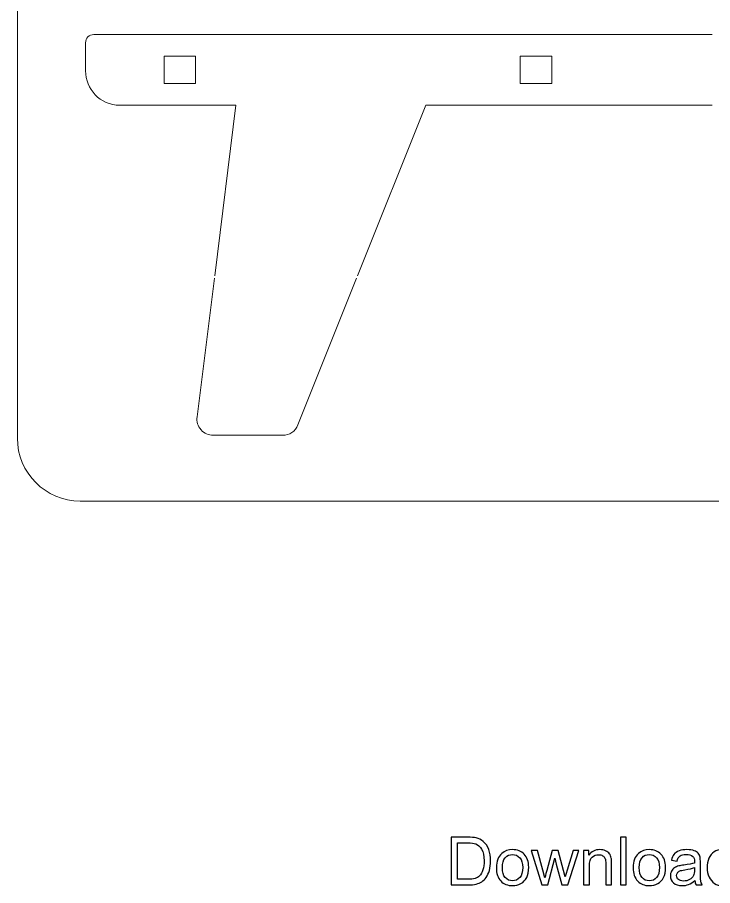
# Model space of a CAD drawing. Header units: millimetres. Extents: x -258 to 317, y -174 to 169.
# Drawn here: x 61.4 to 149.9, y -174.4 to -63.9 of the extents above; entities that cross this region are included whole.
import ezdxf

# ---------------------------------------------------------------- set-up
doc = ezdxf.new("R2010")
doc.units = ezdxf.units.MM
doc.header["$MEASUREMENT"] = 0
doc.layers.add('Layer 1', color=7, linetype='Continuous')

msp = doc.modelspace()

# ---------------------------------------------------------------- linework, layer by layer
at = {"layer": 'Layer 1', "color": 240, "lineweight": 9}
msp.add_open_spline([(69.4089, 168.5291), (69.4089, 168.5291), (309.409, 168.5291), (309.409, 168.5291), (309.409, 168.5291), (313.8151, 168.5291), (317.4089, 164.9319), (317.4089, 160.5291), (317.4089, 160.5291), (317.4089, 160.5291), (317.4089, -117.4709), (317.4089, -117.4709), (317.4089, -117.4709), (317.4089, -121.8737), (313.8117, -125.4709), (309.409, -125.4709), (309.409, -125.4709), (309.409, -125.4709), (69.4089, -125.4709), (69.4089, -125.4709), (69.4089, -125.4709), (65.0062, -125.4709), (61.409, -121.8771), (61.409, -117.4709), (61.409, -117.4709), (61.409, -117.4709), (61.409, 160.5291), (61.409, 160.5291), (61.409, 160.5291), (61.409, 164.9353), (65.0027, 168.5291), (69.4089, 168.5291)], degree=3, knots=[0, 0, 0, 0, 0.11111111, 0.11111111, 0.11111111, 0.11111111, 0.22222222, 0.22222222, 0.22222222, 0.22222222, 0.33333333, 0.33333333, 0.33333333, 0.33333333, 0.44444444, 0.44444444, 0.44444444, 0.44444444, 0.55555556, 0.55555556, 0.55555556, 0.55555556, 0.66666667, 0.66666667, 0.66666667, 0.66666667, 0.77777778, 0.77777778, 0.77777778, 0.77777778, 1, 1, 1, 1], dxfattribs=at)
at = {"layer": 'Layer 1', "color": 250, "lineweight": 9}
for points, knots in [([(149.8385, -66.1067), (149.8385, -66.1067), (71.1384, -66.1067), (71.1384, -66.1067), (71.1384, -66.1067), (70.5609, -66.1067), (70.0886, -66.5791), (70.0886, -67.1566), (70.0886, -67.1566), (70.0886, -67.1566), (70.0886, -70.7354), (70.0886, -70.7354), (70.0886, -70.7354), (70.0886, -73.0147), (71.9222, -75.107), (74.46, -75.107), (74.46, -75.107), (74.46, -75.107), (89.234, -75.107), (89.234, -75.107), (89.234, -75.107), (89.234, -75.107), (86.5222, -96.8019), (86.5222, -96.8019)], [0, 0, 0, 0, 0.14285714, 0.14285714, 0.14285714, 0.14285714, 0.28571429, 0.28571429, 0.28571429, 0.28571429, 0.42857143, 0.42857143, 0.42857143, 0.42857143, 0.57142857, 0.57142857, 0.57142857, 0.57142857, 0.71428571, 0.71428571, 0.71428571, 0.71428571, 1, 1, 1, 1]), ([(80.0885, -68.8568), (80.0885, -68.8568), (84.0885, -68.8568), (84.0885, -68.8568), (84.0885, -68.8568), (84.0885, -68.8568), (84.0885, -72.3568), (84.0885, -72.3568), (84.0885, -72.3568), (84.0885, -72.3568), (80.0885, -72.3568), (80.0885, -72.3568), (80.0885, -72.3568), (80.0885, -72.3568), (80.0885, -68.8568), (80.0885, -68.8568)], [0, 0, 0, 0, 0.2, 0.2, 0.2, 0.2, 0.4, 0.4, 0.4, 0.4, 0.6, 0.6, 0.6, 0.6, 1, 1, 1, 1]), ([(125.4218, -68.8568), (125.4218, -68.8568), (129.4218, -68.8568), (129.4218, -68.8568), (129.4218, -68.8568), (129.4218, -68.8568), (129.4218, -72.3568), (129.4218, -72.3568), (129.4218, -72.3568), (129.4218, -72.3568), (125.4218, -72.3568), (125.4218, -72.3568), (125.4218, -72.3568), (125.4218, -72.3568), (125.4218, -68.8568), (125.4218, -68.8568)], [0, 0, 0, 0, 0.2, 0.2, 0.2, 0.2, 0.4, 0.4, 0.4, 0.4, 0.6, 0.6, 0.6, 0.6, 1, 1, 1, 1]), ([(104.7031, -96.8019), (104.7031, -96.8019), (113.3808, -75.107), (113.3808, -75.107), (113.3808, -75.107), (113.3808, -75.107), (149.8385, -75.107), (149.8385, -75.107)], [0, 0, 0, 0, 0.33333333, 0.33333333, 0.33333333, 0.33333333, 1, 1, 1, 1]), ([(86.4847, -97.1019), (86.4847, -97.1019), (84.2797, -114.7416), (84.2797, -114.7416), (84.2797, -114.7416), (84.2024, -115.3609), (84.3761, -115.9239), (84.7891, -116.3917), (84.7891, -116.3917), (85.2022, -116.8595), (85.7393, -117.1019), (86.3633, -117.1019), (86.3633, -117.1019), (86.3633, -117.1019), (95.1616, -117.1019), (95.1616, -117.1019), (95.1616, -117.1019), (96.038, -117.1019), (96.7858, -116.5956), (97.1112, -115.782), (97.1112, -115.782), (97.1112, -115.782), (104.5831, -97.1019), (104.5831, -97.1019)], [0, 0, 0, 0, 0.14285714, 0.14285714, 0.14285714, 0.14285714, 0.28571429, 0.28571429, 0.28571429, 0.28571429, 0.42857143, 0.42857143, 0.42857143, 0.42857143, 0.57142857, 0.57142857, 0.57142857, 0.57142857, 0.71428571, 0.71428571, 0.71428571, 0.71428571, 1, 1, 1, 1])]:
    msp.add_open_spline(points, degree=3, knots=knots, dxfattribs=at)
at = {"layer": 'Layer 1', "color": 250}
for points, knots in [([(116.6338, -174.3111), (116.6338, -174.3111), (116.6338, -168.2489), (116.6338, -168.2489), (116.6338, -168.2489), (116.6338, -168.2489), (118.7223, -168.2489), (118.7223, -168.2489), (118.7223, -168.2489), (119.1936, -168.2489), (119.5534, -168.2772), (119.8018, -168.335), (119.8018, -168.335), (120.1489, -168.4155), (120.4453, -168.5608), (120.6908, -168.7696), (120.6908, -168.7696), (121.0111, -169.0406), (121.2496, -169.3849), (121.4076, -169.8054), (121.4076, -169.8054), (121.5671, -170.2259), (121.6461, -170.7071), (121.6461, -171.2476), (121.6461, -171.2476), (121.6461, -171.7076), (121.5925, -172.1154), (121.4853, -172.471), (121.4853, -172.471), (121.378, -172.8266), (121.2397, -173.1215), (121.0718, -173.3544), (121.0718, -173.3544), (120.9025, -173.5872), (120.719, -173.7706), (120.5186, -173.9033), (120.5186, -173.9033), (120.3197, -174.0373), (120.0784, -174.1389), (119.7961, -174.2081), (119.7961, -174.2081), (119.5125, -174.2772), (119.188, -174.3111), (118.8211, -174.3111), (118.8211, -174.3111), (118.8211, -174.3111), (116.6338, -174.3111), (116.6338, -174.3111)], [0, 0, 0, 0, 0.07692308, 0.07692308, 0.07692308, 0.07692308, 0.15384615, 0.15384615, 0.15384615, 0.15384615, 0.23076923, 0.23076923, 0.23076923, 0.23076923, 0.30769231, 0.30769231, 0.30769231, 0.30769231, 0.38461538, 0.38461538, 0.38461538, 0.38461538, 0.46153846, 0.46153846, 0.46153846, 0.46153846, 0.53846154, 0.53846154, 0.53846154, 0.53846154, 0.61538462, 0.61538462, 0.61538462, 0.61538462, 0.69230769, 0.69230769, 0.69230769, 0.69230769, 0.76923077, 0.76923077, 0.76923077, 0.76923077, 0.84615385, 0.84615385, 0.84615385, 0.84615385, 1, 1, 1, 1]), ([(117.4382, -173.5999), (117.4382, -173.5999), (118.7308, -173.5999), (118.7308, -173.5999), (118.7308, -173.5999), (119.1301, -173.5999), (119.4434, -173.5632), (119.6706, -173.4884), (119.6706, -173.4884), (119.8977, -173.4136), (120.0784, -173.3092), (120.2138, -173.1737), (120.2138, -173.1737), (120.4029, -172.9832), (120.5511, -172.7264), (120.6569, -172.4047), (120.6569, -172.4047), (120.7628, -172.0829), (120.8164, -171.6935), (120.8164, -171.2349), (120.8164, -171.2349), (120.8164, -170.5999), (120.712, -170.1116), (120.5045, -169.7701), (120.5045, -169.7701), (120.2971, -169.4286), (120.0445, -169.2), (119.7468, -169.0843), (119.7468, -169.0843), (119.5323, -169.0011), (119.1865, -168.9601), (118.7096, -168.9601), (118.7096, -168.9601), (118.7096, -168.9601), (117.4382, -168.9601), (117.4382, -168.9601), (117.4382, -168.9601), (117.4382, -168.9601), (117.4382, -173.5999), (117.4382, -173.5999)], [0, 0, 0, 0, 0.09090909, 0.09090909, 0.09090909, 0.09090909, 0.18181818, 0.18181818, 0.18181818, 0.18181818, 0.27272727, 0.27272727, 0.27272727, 0.27272727, 0.36363636, 0.36363636, 0.36363636, 0.36363636, 0.45454545, 0.45454545, 0.45454545, 0.45454545, 0.54545455, 0.54545455, 0.54545455, 0.54545455, 0.63636364, 0.63636364, 0.63636364, 0.63636364, 0.72727273, 0.72727273, 0.72727273, 0.72727273, 0.81818182, 0.81818182, 0.81818182, 0.81818182, 1, 1, 1, 1]), ([(138.1704, -174.3111), (138.1704, -174.3111), (138.1704, -168.2489), (138.1704, -168.2489), (138.1704, -168.2489), (138.1704, -168.2489), (138.9154, -168.2489), (138.9154, -168.2489), (138.9154, -168.2489), (138.9154, -168.2489), (138.9154, -174.3111), (138.9154, -174.3111), (138.9154, -174.3111), (138.9154, -174.3111), (138.1704, -174.3111), (138.1704, -174.3111)], [0, 0, 0, 0, 0.2, 0.2, 0.2, 0.2, 0.4, 0.4, 0.4, 0.4, 0.6, 0.6, 0.6, 0.6, 1, 1, 1, 1]), ([(152.3224, -174.3111), (152.3224, -174.3111), (152.3224, -173.7537), (152.3224, -173.7537), (152.3224, -173.7537), (152.0445, -174.1869), (151.6352, -174.4042), (151.0948, -174.4042), (151.0948, -174.4042), (150.7448, -174.4042), (150.4231, -174.3083), (150.131, -174.115), (150.131, -174.115), (149.8375, -173.923), (149.6103, -173.6535), (149.448, -173.3092), (149.448, -173.3092), (149.2871, -172.9635), (149.2067, -172.567), (149.2067, -172.1182), (149.2067, -172.1182), (149.2067, -171.6808), (149.2801, -171.2843), (149.4254, -170.9272), (149.4254, -170.9272), (149.5722, -170.5716), (149.7909, -170.2979), (150.083, -170.1088), (150.083, -170.1088), (150.3737, -169.9183), (150.7011, -169.8237), (151.0609, -169.8237), (151.0609, -169.8237), (151.3262, -169.8237), (151.5619, -169.8802), (151.7679, -169.9917), (151.7679, -169.9917), (151.9739, -170.1032), (152.1418, -170.2499), (152.2716, -170.4291), (152.2716, -170.4291), (152.2716, -170.4291), (152.2716, -168.2489), (152.2716, -168.2489), (152.2716, -168.2489), (152.2716, -168.2489), (153.0167, -168.2489), (153.0167, -168.2489), (153.0167, -168.2489), (153.0167, -168.2489), (153.0167, -174.3111), (153.0167, -174.3111), (153.0167, -174.3111), (153.0167, -174.3111), (152.3224, -174.3111), (152.3224, -174.3111)], [0, 0, 0, 0, 0.06666667, 0.06666667, 0.06666667, 0.06666667, 0.13333333, 0.13333333, 0.13333333, 0.13333333, 0.2, 0.2, 0.2, 0.2, 0.26666667, 0.26666667, 0.26666667, 0.26666667, 0.33333333, 0.33333333, 0.33333333, 0.33333333, 0.4, 0.4, 0.4, 0.4, 0.46666667, 0.46666667, 0.46666667, 0.46666667, 0.53333333, 0.53333333, 0.53333333, 0.53333333, 0.6, 0.6, 0.6, 0.6, 0.66666667, 0.66666667, 0.66666667, 0.66666667, 0.73333333, 0.73333333, 0.73333333, 0.73333333, 0.8, 0.8, 0.8, 0.8, 0.86666667, 0.86666667, 0.86666667, 0.86666667, 1, 1, 1, 1]), ([(122.3757, -172.114), (122.3757, -171.3026), (122.6015, -170.7015), (123.0544, -170.3106), (123.0544, -170.3106), (123.4312, -169.986), (123.8927, -169.8237), (124.4359, -169.8237), (124.4359, -169.8237), (125.0385, -169.8237), (125.5324, -170.0213), (125.9162, -170.4164), (125.9162, -170.4164), (126.2986, -170.8101), (126.4905, -171.3562), (126.4905, -172.0519), (126.4905, -172.0519), (126.4905, -172.6163), (126.4059, -173.0594), (126.2365, -173.3826), (126.2365, -173.3826), (126.0672, -173.7057), (125.8202, -173.9569), (125.4957, -174.1361), (125.4957, -174.1361), (125.1725, -174.3153), (124.8183, -174.4042), (124.4359, -174.4042), (124.4359, -174.4042), (123.8207, -174.4042), (123.324, -174.2081), (122.9444, -173.8144), (122.9444, -173.8144), (122.5648, -173.4207), (122.3757, -172.8534), (122.3757, -172.114)], [0, 0, 0, 0, 0.1, 0.1, 0.1, 0.1, 0.2, 0.2, 0.2, 0.2, 0.3, 0.3, 0.3, 0.3, 0.4, 0.4, 0.4, 0.4, 0.5, 0.5, 0.5, 0.5, 0.6, 0.6, 0.6, 0.6, 0.7, 0.7, 0.7, 0.7, 0.8, 0.8, 0.8, 0.8, 1, 1, 1, 1]), ([(128.1542, -174.3111), (128.1542, -174.3111), (126.8264, -169.9169), (126.8264, -169.9169), (126.8264, -169.9169), (126.8264, -169.9169), (127.6053, -169.9169), (127.6053, -169.9169), (127.6053, -169.9169), (127.6053, -169.9169), (128.3066, -172.4527), (128.3066, -172.4527), (128.3066, -172.4527), (128.3066, -172.4527), (128.555, -173.3967), (128.555, -173.3967), (128.555, -173.3967), (128.5649, -173.3501), (128.6411, -173.0482), (128.7822, -172.4908), (128.7822, -172.4908), (128.7822, -172.4908), (129.4779, -169.9169), (129.4779, -169.9169), (129.4779, -169.9169), (129.4779, -169.9169), (130.2413, -169.9169), (130.2413, -169.9169), (130.2413, -169.9169), (130.2413, -169.9169), (130.9031, -172.4682), (130.9031, -172.4682), (130.9031, -172.4682), (130.9031, -172.4682), (131.119, -173.305), (131.119, -173.305), (131.119, -173.305), (131.119, -173.305), (131.3716, -172.4569), (131.3716, -172.4569), (131.3716, -172.4569), (131.3716, -172.4569), (132.1308, -169.9169), (132.1308, -169.9169), (132.1308, -169.9169), (132.1308, -169.9169), (132.8547, -169.9169), (132.8547, -169.9169), (132.8547, -169.9169), (132.8547, -169.9169), (131.476, -174.3111), (131.476, -174.3111), (131.476, -174.3111), (131.476, -174.3111), (130.7055, -174.3111), (130.7055, -174.3111), (130.7055, -174.3111), (130.7055, -174.3111), (130.0084, -171.6822), (130.0084, -171.6822), (130.0084, -171.6822), (130.0084, -171.6822), (129.832, -170.9301), (129.832, -170.9301), (129.832, -170.9301), (129.832, -170.9301), (128.943, -174.3111), (128.943, -174.3111), (128.943, -174.3111), (128.943, -174.3111), (128.1542, -174.3111), (128.1542, -174.3111)], [0, 0, 0, 0, 0.05263158, 0.05263158, 0.05263158, 0.05263158, 0.10526316, 0.10526316, 0.10526316, 0.10526316, 0.15789474, 0.15789474, 0.15789474, 0.15789474, 0.21052632, 0.21052632, 0.21052632, 0.21052632, 0.26315789, 0.26315789, 0.26315789, 0.26315789, 0.31578947, 0.31578947, 0.31578947, 0.31578947, 0.36842105, 0.36842105, 0.36842105, 0.36842105, 0.42105263, 0.42105263, 0.42105263, 0.42105263, 0.47368421, 0.47368421, 0.47368421, 0.47368421, 0.52631579, 0.52631579, 0.52631579, 0.52631579, 0.57894737, 0.57894737, 0.57894737, 0.57894737, 0.63157895, 0.63157895, 0.63157895, 0.63157895, 0.68421053, 0.68421053, 0.68421053, 0.68421053, 0.73684211, 0.73684211, 0.73684211, 0.73684211, 0.78947368, 0.78947368, 0.78947368, 0.78947368, 0.84210526, 0.84210526, 0.84210526, 0.84210526, 0.89473684, 0.89473684, 0.89473684, 0.89473684, 1, 1, 1, 1]), ([(133.4784, -174.3111), (133.4784, -174.3111), (133.4784, -169.9169), (133.4784, -169.9169), (133.4784, -169.9169), (133.4784, -169.9169), (134.1473, -169.9169), (134.1473, -169.9169), (134.1473, -169.9169), (134.1473, -169.9169), (134.1473, -170.5406), (134.1473, -170.5406), (134.1473, -170.5406), (134.469, -170.0622), (134.9347, -169.8237), (135.5429, -169.8237), (135.5429, -169.8237), (135.8082, -169.8237), (136.0509, -169.8717), (136.2724, -169.9663), (136.2724, -169.9663), (136.494, -170.0608), (136.6605, -170.1864), (136.7705, -170.3402), (136.7705, -170.3402), (136.8806, -170.494), (136.9582, -170.6775), (137.002, -170.8891), (137.002, -170.8891), (137.0288, -171.0274), (137.0429, -171.2687), (137.0429, -171.613), (137.0429, -171.613), (137.0429, -171.613), (137.0429, -174.3111), (137.0429, -174.3111), (137.0429, -174.3111), (137.0429, -174.3111), (136.2978, -174.3111), (136.2978, -174.3111), (136.2978, -174.3111), (136.2978, -174.3111), (136.2978, -171.6413), (136.2978, -171.6413), (136.2978, -171.6413), (136.2978, -171.3379), (136.2696, -171.1107), (136.2117, -170.9611), (136.2117, -170.9611), (136.1539, -170.8115), (136.0509, -170.6916), (135.9041, -170.6013), (135.9041, -170.6013), (135.7574, -170.5124), (135.5838, -170.4672), (135.3862, -170.4672), (135.3862, -170.4672), (135.0701, -170.4672), (134.7978, -170.5674), (134.5678, -170.7692), (134.5678, -170.7692), (134.3378, -170.9696), (134.2235, -171.352), (134.2235, -171.9136), (134.2235, -171.9136), (134.2235, -171.9136), (134.2235, -174.3111), (134.2235, -174.3111), (134.2235, -174.3111), (134.2235, -174.3111), (133.4784, -174.3111), (133.4784, -174.3111)], [0, 0, 0, 0, 0.05263158, 0.05263158, 0.05263158, 0.05263158, 0.10526316, 0.10526316, 0.10526316, 0.10526316, 0.15789474, 0.15789474, 0.15789474, 0.15789474, 0.21052632, 0.21052632, 0.21052632, 0.21052632, 0.26315789, 0.26315789, 0.26315789, 0.26315789, 0.31578947, 0.31578947, 0.31578947, 0.31578947, 0.36842105, 0.36842105, 0.36842105, 0.36842105, 0.42105263, 0.42105263, 0.42105263, 0.42105263, 0.47368421, 0.47368421, 0.47368421, 0.47368421, 0.52631579, 0.52631579, 0.52631579, 0.52631579, 0.57894737, 0.57894737, 0.57894737, 0.57894737, 0.63157895, 0.63157895, 0.63157895, 0.63157895, 0.68421053, 0.68421053, 0.68421053, 0.68421053, 0.73684211, 0.73684211, 0.73684211, 0.73684211, 0.78947368, 0.78947368, 0.78947368, 0.78947368, 0.84210526, 0.84210526, 0.84210526, 0.84210526, 0.89473684, 0.89473684, 0.89473684, 0.89473684, 1, 1, 1, 1]), ([(139.7889, -172.114), (139.7889, -171.3026), (140.0147, -170.7015), (140.4676, -170.3106), (140.4676, -170.3106), (140.8444, -169.986), (141.3059, -169.8237), (141.8491, -169.8237), (141.8491, -169.8237), (142.4517, -169.8237), (142.9456, -170.0213), (143.3294, -170.4164), (143.3294, -170.4164), (143.7118, -170.8101), (143.9037, -171.3562), (143.9037, -172.0519), (143.9037, -172.0519), (143.9037, -172.6163), (143.8191, -173.0594), (143.6497, -173.3826), (143.6497, -173.3826), (143.4804, -173.7057), (143.2334, -173.9569), (142.9089, -174.1361), (142.9089, -174.1361), (142.5857, -174.3153), (142.2315, -174.4042), (141.8491, -174.4042), (141.8491, -174.4042), (141.2339, -174.4042), (140.7372, -174.2081), (140.3576, -173.8144), (140.3576, -173.8144), (139.978, -173.4207), (139.7889, -172.8534), (139.7889, -172.114)], [0, 0, 0, 0, 0.1, 0.1, 0.1, 0.1, 0.2, 0.2, 0.2, 0.2, 0.3, 0.3, 0.3, 0.3, 0.4, 0.4, 0.4, 0.4, 0.5, 0.5, 0.5, 0.5, 0.6, 0.6, 0.6, 0.6, 0.7, 0.7, 0.7, 0.7, 0.8, 0.8, 0.8, 0.8, 1, 1, 1, 1]), ([(147.6474, -173.7608), (147.3708, -173.9964), (147.1041, -174.1615), (146.8487, -174.2589), (146.8487, -174.2589), (146.5933, -174.3563), (146.3196, -174.4042), (146.026, -174.4042), (146.026, -174.4042), (145.5434, -174.4042), (145.1723, -174.2871), (144.9127, -174.0515), (144.9127, -174.0515), (144.653, -173.8172), (144.5232, -173.5166), (144.5232, -173.1512), (144.5232, -173.1512), (144.5232, -172.9367), (144.5726, -172.7405), (144.67, -172.5627), (144.67, -172.5627), (144.7687, -172.3849), (144.8971, -172.2438), (145.0552, -172.1366), (145.0552, -172.1366), (145.2146, -172.0293), (145.3924, -171.9475), (145.5914, -171.8924), (145.5914, -171.8924), (145.7382, -171.8543), (145.9597, -171.8177), (146.2546, -171.781), (146.2546, -171.781), (146.8558, -171.7104), (147.3003, -171.6243), (147.5839, -171.5256), (147.5839, -171.5256), (147.5867, -171.424), (147.5881, -171.359), (147.5881, -171.3322), (147.5881, -171.3322), (147.5881, -171.0303), (147.5176, -170.8172), (147.3765, -170.693), (147.3765, -170.693), (147.186, -170.5251), (146.9023, -170.4418), (146.527, -170.4418), (146.527, -170.4418), (146.1756, -170.4418), (145.916, -170.5039), (145.7495, -170.6267), (145.7495, -170.6267), (145.5815, -170.7494), (145.4588, -170.9668), (145.3783, -171.28), (145.3783, -171.28), (145.3783, -171.28), (144.6502, -171.1784), (144.6502, -171.1784), (144.6502, -171.1784), (144.7165, -170.8666), (144.8252, -170.614), (144.9776, -170.4221), (144.9776, -170.4221), (145.13, -170.2302), (145.3501, -170.0834), (145.638, -169.979), (145.638, -169.979), (145.9244, -169.876), (146.2589, -169.8237), (146.6371, -169.8237), (146.6371, -169.8237), (147.0124, -169.8237), (147.3186, -169.8675), (147.5543, -169.9564), (147.5543, -169.9564), (147.7885, -170.0453), (147.9621, -170.1554), (148.0722, -170.2894), (148.0722, -170.2894), (148.1822, -170.4235), (148.2598, -170.5928), (148.305, -170.7974), (148.305, -170.7974), (148.329, -170.9244), (148.3417, -171.153), (148.3417, -171.4818), (148.3417, -171.4818), (148.3417, -171.4818), (148.3417, -172.4696), (148.3417, -172.4696), (148.3417, -172.4696), (148.3417, -173.1596), (148.3572, -173.5957), (148.3882, -173.7805), (148.3882, -173.7805), (148.4179, -173.9654), (148.48, -174.1418), (148.5703, -174.3111), (148.5703, -174.3111), (148.5703, -174.3111), (147.7913, -174.3111), (147.7913, -174.3111), (147.7913, -174.3111), (147.7166, -174.1545), (147.6686, -173.971), (147.6474, -173.7608)], [0, 0, 0, 0, 0.03571429, 0.03571429, 0.03571429, 0.03571429, 0.07142857, 0.07142857, 0.07142857, 0.07142857, 0.10714286, 0.10714286, 0.10714286, 0.10714286, 0.14285714, 0.14285714, 0.14285714, 0.14285714, 0.17857143, 0.17857143, 0.17857143, 0.17857143, 0.21428571, 0.21428571, 0.21428571, 0.21428571, 0.25, 0.25, 0.25, 0.25, 0.28571429, 0.28571429, 0.28571429, 0.28571429, 0.32142857, 0.32142857, 0.32142857, 0.32142857, 0.35714286, 0.35714286, 0.35714286, 0.35714286, 0.39285714, 0.39285714, 0.39285714, 0.39285714, 0.42857143, 0.42857143, 0.42857143, 0.42857143, 0.46428571, 0.46428571, 0.46428571, 0.46428571, 0.5, 0.5, 0.5, 0.5, 0.53571429, 0.53571429, 0.53571429, 0.53571429, 0.57142857, 0.57142857, 0.57142857, 0.57142857, 0.60714286, 0.60714286, 0.60714286, 0.60714286, 0.64285714, 0.64285714, 0.64285714, 0.64285714, 0.67857143, 0.67857143, 0.67857143, 0.67857143, 0.71428571, 0.71428571, 0.71428571, 0.71428571, 0.75, 0.75, 0.75, 0.75, 0.78571429, 0.78571429, 0.78571429, 0.78571429, 0.82142857, 0.82142857, 0.82142857, 0.82142857, 0.85714286, 0.85714286, 0.85714286, 0.85714286, 0.89285714, 0.89285714, 0.89285714, 0.89285714, 0.92857143, 0.92857143, 0.92857143, 0.92857143, 1, 1, 1, 1]), ([(123.1377, -172.1154), (123.1377, -172.677), (123.2605, -173.0975), (123.506, -173.3755), (123.506, -173.3755), (123.753, -173.6549), (124.062, -173.7946), (124.4359, -173.7946), (124.4359, -173.7946), (124.8056, -173.7946), (125.1133, -173.6549), (125.3602, -173.3741), (125.3602, -173.3741), (125.6057, -173.0933), (125.7285, -172.6657), (125.7285, -172.0914), (125.7285, -172.0914), (125.7285, -171.5495), (125.6043, -171.1389), (125.3574, -170.8609), (125.3574, -170.8609), (125.1104, -170.5815), (124.8028, -170.4418), (124.4359, -170.4418), (124.4359, -170.4418), (124.062, -170.4418), (123.753, -170.5801), (123.506, -170.8581), (123.506, -170.8581), (123.2605, -171.1361), (123.1377, -171.5552), (123.1377, -172.1154)], [0, 0, 0, 0, 0.11111111, 0.11111111, 0.11111111, 0.11111111, 0.22222222, 0.22222222, 0.22222222, 0.22222222, 0.33333333, 0.33333333, 0.33333333, 0.33333333, 0.44444444, 0.44444444, 0.44444444, 0.44444444, 0.55555556, 0.55555556, 0.55555556, 0.55555556, 0.66666667, 0.66666667, 0.66666667, 0.66666667, 0.77777778, 0.77777778, 0.77777778, 0.77777778, 1, 1, 1, 1]), ([(140.5509, -172.1154), (140.5509, -172.677), (140.6737, -173.0975), (140.9192, -173.3755), (140.9192, -173.3755), (141.1662, -173.6549), (141.4752, -173.7946), (141.8491, -173.7946), (141.8491, -173.7946), (142.2188, -173.7946), (142.5265, -173.6549), (142.7734, -173.3741), (142.7734, -173.3741), (143.0189, -173.0933), (143.1417, -172.6657), (143.1417, -172.0914), (143.1417, -172.0914), (143.1417, -171.5495), (143.0175, -171.1389), (142.7706, -170.8609), (142.7706, -170.8609), (142.5236, -170.5815), (142.216, -170.4418), (141.8491, -170.4418), (141.8491, -170.4418), (141.4752, -170.4418), (141.1662, -170.5801), (140.9192, -170.8581), (140.9192, -170.8581), (140.6737, -171.1361), (140.5509, -171.5552), (140.5509, -172.1154)], [0, 0, 0, 0, 0.11111111, 0.11111111, 0.11111111, 0.11111111, 0.22222222, 0.22222222, 0.22222222, 0.22222222, 0.33333333, 0.33333333, 0.33333333, 0.33333333, 0.44444444, 0.44444444, 0.44444444, 0.44444444, 0.55555556, 0.55555556, 0.55555556, 0.55555556, 0.66666667, 0.66666667, 0.66666667, 0.66666667, 0.77777778, 0.77777778, 0.77777778, 0.77777778, 1, 1, 1, 1]), ([(147.5881, -172.1098), (147.3172, -172.2198), (146.9108, -172.313), (146.3689, -172.3892), (146.3689, -172.3892), (146.0613, -172.4329), (145.844, -172.4823), (145.717, -172.5373), (145.717, -172.5373), (145.59, -172.5924), (145.4926, -172.6728), (145.4235, -172.7772), (145.4235, -172.7772), (145.3543, -172.883), (145.3191, -173.0002), (145.3191, -173.13), (145.3191, -173.13), (145.3191, -173.3261), (145.3939, -173.4912), (145.5448, -173.6225), (145.5448, -173.6225), (145.6958, -173.7537), (145.916, -173.82), (146.2053, -173.82), (146.2053, -173.82), (146.4917, -173.82), (146.7471, -173.7579), (146.9715, -173.6324), (146.9715, -173.6324), (147.1944, -173.5082), (147.3595, -173.3374), (147.464, -173.1215), (147.464, -173.1215), (147.5444, -172.9536), (147.5839, -172.7067), (147.5839, -172.3807), (147.5839, -172.3807), (147.5839, -172.3807), (147.5881, -172.1098), (147.5881, -172.1098)], [0, 0, 0, 0, 0.09090909, 0.09090909, 0.09090909, 0.09090909, 0.18181818, 0.18181818, 0.18181818, 0.18181818, 0.27272727, 0.27272727, 0.27272727, 0.27272727, 0.36363636, 0.36363636, 0.36363636, 0.36363636, 0.45454545, 0.45454545, 0.45454545, 0.45454545, 0.54545455, 0.54545455, 0.54545455, 0.54545455, 0.63636364, 0.63636364, 0.63636364, 0.63636364, 0.72727273, 0.72727273, 0.72727273, 0.72727273, 0.81818182, 0.81818182, 0.81818182, 0.81818182, 1, 1, 1, 1])]:
    msp.add_open_spline(points, degree=3, knots=knots, dxfattribs=at)

doc.saveas('drawing.dxf')
